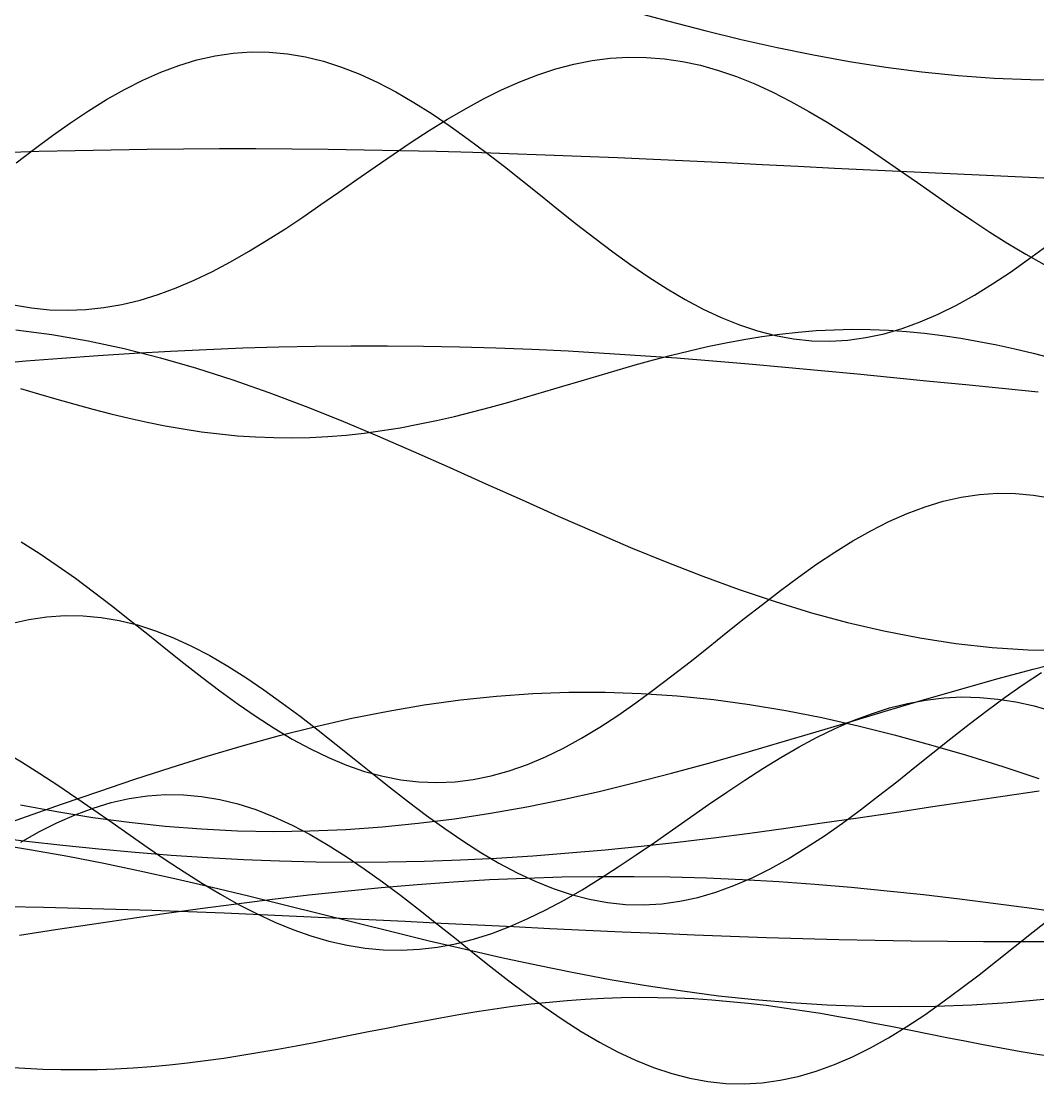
# Model space of a CAD drawing. Header units: metres. Extents: x -249 to 352, y -252 to 258.
# Drawn here: x -74.7 to -18.5, y -9.3 to 49.4 of the extents above; entities that cross this region are included whole.
import ezdxf

# ---------------------------------------------------------------- set-up
doc = ezdxf.new("R2010")
doc.units = ezdxf.units.M

msp = doc.modelspace()

# ---------------------------------------------------------------- linework, layer by layer
for p, q in [((-40.895, 49.991, -433.013), (-38.895, 49.445, -433.013)), ((-38.895, 49.445, -433.013), (-36.895, 48.926, -433.013)), ((-36.895, 48.926, -433.013), (-34.895, 48.439, -433.013)), ((-34.895, 48.439, -433.013), (-32.895, 47.991, -433.013)), ((-63.989, 47.533, -433.013), (-62.989, 47.682, -433.013)), ((-62.989, 47.682, -433.013), (-61.989, 47.752, -433.013)), ((-61.989, 47.752, -433.013), (-60.989, 47.741, -433.013)), ((-60.989, 47.741, -433.013), (-59.989, 47.651, -433.013)), ((-59.989, 47.651, -433.013), (-58.989, 47.482, -433.013)), ((-32.895, 47.991, -433.013), (-30.895, 47.584, -433.013)), ((-66.989, 46.631, -433.013), (-65.989, 47.005, -433.013)), ((-65.989, 47.005, -433.013), (-64.989, 47.307, -433.013)), ((-64.989, 47.307, -433.013), (-63.989, 47.533, -433.013)), ((-58.989, 47.482, -433.013), (-57.989, 47.236, -433.013)), ((-57.989, 47.236, -433.013), (-56.989, 46.915, -433.013)), ((-45.139, 46.806, -433.013), (-44.139, 47.07, -433.013)), ((-44.139, 47.07, -433.013), (-43.139, 47.268, -433.013)), ((-43.139, 47.268, -433.013), (-42.139, 47.398, -433.013)), ((-42.139, 47.398, -433.013), (-41.139, 47.459, -433.013)), ((-41.139, 47.459, -433.013), (-40.139, 47.45, -433.013)), ((-40.139, 47.45, -433.013), (-39.139, 47.371, -433.013)), ((-39.139, 47.371, -433.013), (-38.139, 47.224, -433.013)), ((-38.139, 47.224, -433.013), (-37.139, 47.008, -433.013)), ((-37.139, 47.008, -433.013), (-36.139, 46.727, -433.013)), ((-30.895, 47.584, -433.013), (-28.895, 47.223, -433.013)), ((-28.895, 47.223, -433.013), (-26.895, 46.912, -433.013)), ((-67.989, 46.188, -433.013), (-66.989, 46.631, -433.013)), ((-56.989, 46.915, -433.013), (-55.989, 46.523, -433.013)), ((-55.989, 46.523, -433.013), (-54.989, 46.063, -433.013)), ((-47.139, 46.091, -433.013), (-46.139, 46.478, -433.013)), ((-46.139, 46.478, -433.013), (-45.139, 46.806, -433.013)), ((-36.139, 46.727, -433.013), (-35.139, 46.384, -433.013)), ((-26.895, 46.912, -433.013), (-24.895, 46.653, -433.013)), ((-24.895, 46.653, -433.013), (-22.895, 46.45, -433.013)), ((-22.895, 46.45, -433.013), (-20.895, 46.304, -433.013)), ((-68.989, 45.68, -433.013), (-67.989, 46.188, -433.013)), ((-54.989, 46.063, -433.013), (-53.989, 45.54, -433.013)), ((-48.139, 45.647, -433.013), (-47.139, 46.091, -433.013)), ((-35.139, 46.384, -433.013), (-34.139, 45.982, -433.013)), ((-34.139, 45.982, -433.013), (-33.139, 45.524, -433.013)), ((-20.895, 46.304, -433.013), (-18.895, 46.217, -433.013)), ((-18.895, 46.217, -433.013), (-16.895, 46.19, -433.013)), ((-69.989, 45.114, -433.013), (-68.989, 45.68, -433.013)), ((-53.989, 45.54, -433.013), (-52.989, 44.959, -433.013)), ((-49.139, 45.151, -433.013), (-48.139, 45.647, -433.013)), ((-33.139, 45.524, -433.013), (-32.139, 45.016, -433.013)), ((-70.989, 44.494, -433.013), (-69.989, 45.114, -433.013)), ((-52.989, 44.959, -433.013), (-51.989, 44.327, -433.013)), ((-50.139, 44.609, -433.013), (-49.139, 45.151, -433.013)), ((-32.139, 45.016, -433.013), (-31.139, 44.462, -433.013)), ((-71.989, 43.827, -433.013), (-70.989, 44.494, -433.013)), ((-51.989, 44.327, -433.013), (-50.989, 43.648, -433.013)), ((-51.139, 44.025, -433.013), (-50.139, 44.609, -433.013)), ((-31.139, 44.462, -433.013), (-30.139, 43.869, -433.013)), ((-72.989, 43.119, -433.013), (-71.989, 43.827, -433.013)), ((-52.139, 43.405, -433.013), (-51.139, 44.025, -433.013)), ((-50.989, 43.648, -433.013), (-49.989, 42.931, -433.013)), ((-30.139, 43.869, -433.013), (-29.139, 43.241, -433.013)), ((-73.989, 42.377, -433.013), (-72.989, 43.119, -433.013)), ((-53.139, 42.756, -433.013), (-52.139, 43.405, -433.013)), ((-49.989, 42.931, -433.013), (-48.989, 42.182, -433.013)), ((-29.139, 43.241, -433.013), (-28.139, 42.586, -433.013)), ((-74.989, 41.609, -433.013), (-73.989, 42.377, -433.013)), ((-73.735, 42.254, -433.013), (-71.735, 42.302, -433.013)), ((-71.735, 42.302, -433.013), (-69.735, 42.341, -433.013)), ((-69.735, 42.341, -433.013), (-67.735, 42.371, -433.013)), ((-67.735, 42.371, -433.013), (-65.735, 42.391, -433.013)), ((-65.735, 42.391, -433.013), (-63.735, 42.402, -433.013)), ((-63.735, 42.402, -433.013), (-61.735, 42.402, -433.013)), ((-61.735, 42.402, -433.013), (-59.735, 42.393, -433.013)), ((-59.735, 42.393, -433.013), (-57.735, 42.373, -433.013)), ((-57.735, 42.373, -433.013), (-55.735, 42.344, -433.013)), ((-55.735, 42.344, -433.013), (-53.735, 42.305, -433.013)), ((-54.139, 42.085, -433.013), (-53.139, 42.756, -433.013)), ((-53.735, 42.305, -433.013), (-51.735, 42.258, -433.013)), ((-28.139, 42.586, -433.013), (-27.139, 41.909, -433.013)), ((-75.735, 42.197, -433.013), (-73.735, 42.254, -433.013)), ((-55.139, 41.397, -433.013), (-54.139, 42.085, -433.013)), ((-51.735, 42.258, -433.013), (-49.735, 42.202, -433.013)), ((-49.735, 42.202, -433.013), (-47.735, 42.138, -433.013)), ((-48.989, 42.182, -433.013), (-47.989, 41.409, -433.013)), ((-47.735, 42.138, -433.013), (-45.735, 42.066, -433.013)), ((-45.735, 42.066, -433.013), (-43.735, 41.988, -433.013)), ((-43.735, 41.988, -433.013), (-41.735, 41.904, -433.013)), ((-41.735, 41.904, -433.013), (-39.735, 41.815, -433.013)), ((-39.735, 41.815, -433.013), (-37.735, 41.722, -433.013)), ((-37.735, 41.722, -433.013), (-35.735, 41.626, -433.013)), ((-27.139, 41.909, -433.013), (-26.139, 41.218, -433.013)), ((-56.139, 40.699, -433.013), (-55.139, 41.397, -433.013)), ((-47.989, 41.409, -433.013), (-46.989, 40.619, -433.013)), ((-35.735, 41.626, -433.013), (-33.735, 41.528, -433.013)), ((-33.735, 41.528, -433.013), (-31.735, 41.428, -433.013)), ((-31.735, 41.428, -433.013), (-29.735, 41.328, -433.013)), ((-29.735, 41.328, -433.013), (-27.735, 41.229, -433.013)), ((-27.735, 41.229, -433.013), (-25.735, 41.131, -433.013)), ((-26.139, 41.218, -433.013), (-25.139, 40.52, -433.013)), ((-25.735, 41.131, -433.013), (-23.735, 41.037, -433.013)), ((-57.139, 40, -433.013), (-56.139, 40.699, -433.013)), ((-46.989, 40.619, -433.013), (-45.989, 39.821, -433.013)), ((-23.735, 41.037, -433.013), (-21.735, 40.946, -433.013)), ((-21.735, 40.946, -433.013), (-19.735, 40.859, -433.013)), ((-19.735, 40.859, -433.013), (-17.735, 40.778, -433.013)), ((-58.139, 39.305, -433.013), (-57.139, 40, -433.013)), ((-25.139, 40.52, -433.013), (-24.139, 39.821, -433.013)), ((-45.989, 39.821, -433.013), (-44.989, 39.022, -433.013)), ((-24.139, 39.821, -433.013), (-23.139, 39.128, -433.013)), ((-59.139, 38.621, -433.013), (-58.139, 39.305, -433.013)), ((-44.989, 39.022, -433.013), (-43.989, 38.23, -433.013)), ((-23.139, 39.128, -433.013), (-22.139, 38.449, -433.013)), ((-60.139, 37.956, -433.013), (-59.139, 38.621, -433.013)), ((-43.989, 38.23, -433.013), (-42.989, 37.454, -433.013)), ((-22.139, 38.449, -433.013), (-21.139, 37.789, -433.013)), ((-61.139, 37.317, -433.013), (-60.139, 37.956, -433.013)), ((-21.139, 37.789, -433.013), (-20.139, 37.157, -433.013)), ((-62.139, 36.708, -433.013), (-61.139, 37.317, -433.013)), ((-42.989, 37.454, -433.013), (-41.989, 36.7, -433.013)), ((-20.139, 37.157, -433.013), (-19.139, 36.558, -433.013)), ((-18.989, 36.281, -433.013), (-17.989, 37.018, -433.013)), ((-63.139, 36.137, -433.013), (-62.139, 36.708, -433.013)), ((-41.989, 36.7, -433.013), (-40.989, 35.978, -433.013)), ((-19.139, 36.558, -433.013), (-18.139, 35.997, -433.013)), ((-64.139, 35.609, -433.013), (-63.139, 36.137, -433.013)), ((-40.989, 35.978, -433.013), (-39.989, 35.293, -433.013)), ((-19.989, 35.579, -433.013), (-18.989, 36.281, -433.013)), ((-65.139, 35.13, -433.013), (-64.139, 35.609, -433.013)), ((-39.989, 35.293, -433.013), (-38.989, 34.652, -433.013)), ((-20.989, 34.919, -433.013), (-19.989, 35.579, -433.013)), ((-67.139, 34.336, -433.013), (-66.139, 34.704, -433.013)), ((-66.139, 34.704, -433.013), (-65.139, 35.13, -433.013)), ((-21.989, 34.307, -433.013), (-20.989, 34.919, -433.013)), ((-68.139, 34.029, -433.013), (-67.139, 34.336, -433.013)), ((-38.989, 34.652, -433.013), (-37.989, 34.063, -433.013)), ((-22.989, 33.749, -433.013), (-21.989, 34.307, -433.013)), ((-75.139, 33.768, -433.013), (-74.139, 33.597, -433.013)), ((-74.139, 33.597, -433.013), (-73.139, 33.496, -433.013)), ((-73.139, 33.496, -433.013), (-72.139, 33.464, -433.013)), ((-72.139, 33.464, -433.013), (-71.139, 33.502, -433.013)), ((-71.139, 33.502, -433.013), (-70.139, 33.61, -433.013)), ((-70.139, 33.61, -433.013), (-69.139, 33.786, -433.013)), ((-69.139, 33.786, -433.013), (-68.139, 34.029, -433.013)), ((-37.989, 34.063, -433.013), (-36.989, 33.53, -433.013)), ((-36.989, 33.53, -433.013), (-35.989, 33.06, -433.013)), ((-23.989, 33.252, -433.013), (-22.989, 33.749, -433.013)), ((-35.989, 33.06, -433.013), (-34.989, 32.657, -433.013)), ((-24.989, 32.82, -433.013), (-23.989, 33.252, -433.013)), ((-75.008, 32.38, -433.013), (-73.008, 32.118, -433.013)), ((-34.989, 32.657, -433.013), (-33.989, 32.324, -433.013)), ((-33.989, 32.324, -433.013), (-32.989, 32.066, -433.013)), ((-31.746, 32.259, -433.013), (-30.746, 32.339, -433.013)), ((-30.746, 32.339, -433.013), (-29.746, 32.39, -433.013)), ((-29.746, 32.39, -433.013), (-28.746, 32.411, -433.013)), ((-28.746, 32.411, -433.013), (-27.746, 32.402, -433.013)), ((-27.746, 32.402, -433.013), (-26.746, 32.363, -433.013)), ((-26.989, 32.166, -433.013), (-25.989, 32.457, -433.013)), ((-26.746, 32.363, -433.013), (-25.746, 32.295, -433.013)), ((-25.989, 32.457, -433.013), (-24.989, 32.82, -433.013)), ((-73.008, 32.118, -433.013), (-71.008, 31.771, -433.013)), ((-71.008, 31.771, -433.013), (-69.008, 31.343, -433.013)), ((-35.746, 31.666, -433.013), (-34.746, 31.853, -433.013)), ((-34.746, 31.853, -433.013), (-33.746, 32.015, -433.013)), ((-33.746, 32.015, -433.013), (-32.746, 32.15, -433.013)), ((-32.989, 32.066, -433.013), (-31.989, 31.885, -433.013)), ((-32.746, 32.15, -433.013), (-31.746, 32.259, -433.013)), ((-31.989, 31.885, -433.013), (-30.989, 31.782, -433.013)), ((-30.989, 31.782, -433.013), (-29.989, 31.759, -433.013)), ((-29.989, 31.759, -433.013), (-28.989, 31.816, -433.013)), ((-28.989, 31.816, -433.013), (-27.989, 31.952, -433.013)), ((-27.989, 31.952, -433.013), (-26.989, 32.166, -433.013)), ((-25.746, 32.295, -433.013), (-24.746, 32.198, -433.013)), ((-24.746, 32.198, -433.013), (-23.746, 32.073, -433.013)), ((-23.746, 32.073, -433.013), (-22.746, 31.921, -433.013)), ((-22.746, 31.921, -433.013), (-21.746, 31.745, -433.013)), ((-21.746, 31.745, -433.013), (-20.746, 31.545, -433.013)), ((-69.008, 31.343, -433.013), (-67.008, 30.838, -433.013)), ((-68.46, 31.09, -433.013), (-66.46, 31.203, -433.013)), ((-66.46, 31.203, -433.013), (-64.46, 31.3, -433.013)), ((-64.46, 31.3, -433.013), (-62.46, 31.378, -433.013)), ((-62.46, 31.378, -433.013), (-60.46, 31.438, -433.013)), ((-60.46, 31.438, -433.013), (-58.46, 31.479, -433.013)), ((-58.46, 31.479, -433.013), (-56.46, 31.499, -433.013)), ((-56.46, 31.499, -433.013), (-54.46, 31.5, -433.013)), ((-54.46, 31.5, -433.013), (-52.46, 31.481, -433.013)), ((-52.46, 31.481, -433.013), (-50.46, 31.442, -433.013)), ((-50.46, 31.442, -433.013), (-48.46, 31.384, -433.013)), ((-48.46, 31.384, -433.013), (-46.46, 31.307, -433.013)), ((-46.46, 31.307, -433.013), (-44.46, 31.212, -433.013)), ((-44.46, 31.212, -433.013), (-42.46, 31.099, -433.013)), ((-38.746, 30.981, -433.013), (-37.746, 31.228, -433.013)), ((-37.746, 31.228, -433.013), (-36.746, 31.458, -433.013)), ((-36.746, 31.458, -433.013), (-35.746, 31.666, -433.013)), ((-20.746, 31.545, -433.013), (-19.746, 31.324, -433.013)), ((-19.746, 31.324, -433.013), (-18.746, 31.083, -433.013)), ((-76.46, 30.491, -433.013), (-74.46, 30.659, -433.013)), ((-74.46, 30.659, -433.013), (-72.46, 30.816, -433.013)), ((-72.46, 30.816, -433.013), (-70.46, 30.96, -433.013)), ((-70.46, 30.96, -433.013), (-68.46, 31.09, -433.013)), ((-67.008, 30.838, -433.013), (-65.008, 30.261, -433.013)), ((-42.46, 31.099, -433.013), (-40.46, 30.971, -433.013)), ((-40.746, 30.442, -433.013), (-39.746, 30.718, -433.013)), ((-40.46, 30.971, -433.013), (-38.46, 30.828, -433.013)), ((-39.746, 30.718, -433.013), (-38.746, 30.981, -433.013)), ((-38.46, 30.828, -433.013), (-36.46, 30.672, -433.013)), ((-36.46, 30.672, -433.013), (-34.46, 30.504, -433.013)), ((-18.746, 31.083, -433.013), (-17.746, 30.826, -433.013)), ((-65.008, 30.261, -433.013), (-63.008, 29.618, -433.013)), ((-42.746, 29.861, -433.013), (-41.746, 30.155, -433.013)), ((-41.746, 30.155, -433.013), (-40.746, 30.442, -433.013)), ((-34.46, 30.504, -433.013), (-32.46, 30.327, -433.013)), ((-32.46, 30.327, -433.013), (-30.46, 30.141, -433.013)), ((-30.46, 30.141, -433.013), (-28.46, 29.948, -433.013)), ((-63.008, 29.618, -433.013), (-61.008, 28.916, -433.013)), ((-44.746, 29.263, -433.013), (-43.746, 29.563, -433.013)), ((-43.746, 29.563, -433.013), (-42.746, 29.861, -433.013)), ((-28.46, 29.948, -433.013), (-26.46, 29.751, -433.013)), ((-26.46, 29.751, -433.013), (-24.46, 29.552, -433.013)), ((-24.46, 29.552, -433.013), (-22.46, 29.352, -433.013)), ((-74.746, 29.136, -433.013), (-73.746, 28.839, -433.013)), ((-73.746, 28.839, -433.013), (-72.746, 28.548, -433.013)), ((-61.008, 28.916, -433.013), (-59.008, 28.161, -433.013)), ((-46.746, 28.671, -433.013), (-45.746, 28.965, -433.013)), ((-45.746, 28.965, -433.013), (-44.746, 29.263, -433.013)), ((-22.46, 29.352, -433.013), (-20.46, 29.154, -433.013)), ((-20.46, 29.154, -433.013), (-18.46, 28.959, -433.013)), ((-72.746, 28.548, -433.013), (-71.746, 28.265, -433.013)), ((-71.746, 28.265, -433.013), (-70.746, 27.994, -433.013)), ((-48.746, 28.108, -433.013), (-47.746, 28.384, -433.013)), ((-47.746, 28.384, -433.013), (-46.746, 28.671, -433.013)), ((-70.746, 27.994, -433.013), (-69.746, 27.737, -433.013)), ((-69.746, 27.737, -433.013), (-68.746, 27.497, -433.013)), ((-59.008, 28.161, -433.013), (-57.008, 27.361, -433.013)), ((-50.746, 27.597, -433.013), (-49.746, 27.845, -433.013)), ((-49.746, 27.845, -433.013), (-48.746, 28.108, -433.013)), ((-68.746, 27.497, -433.013), (-67.746, 27.276, -433.013)), ((-67.746, 27.276, -433.013), (-66.746, 27.076, -433.013)), ((-66.746, 27.076, -433.013), (-65.746, 26.9, -433.013)), ((-57.008, 27.361, -433.013), (-55.008, 26.523, -433.013)), ((-53.746, 26.972, -433.013), (-52.746, 27.159, -433.013)), ((-52.746, 27.159, -433.013), (-51.746, 27.368, -433.013)), ((-51.746, 27.368, -433.013), (-50.746, 27.597, -433.013)), ((-65.746, 26.9, -433.013), (-64.746, 26.749, -433.013)), ((-64.746, 26.749, -433.013), (-63.746, 26.624, -433.013)), ((-63.746, 26.624, -433.013), (-62.746, 26.527, -433.013)), ((-62.746, 26.527, -433.013), (-61.746, 26.459, -433.013)), ((-61.746, 26.459, -433.013), (-60.746, 26.421, -433.013)), ((-58.746, 26.434, -433.013), (-57.746, 26.485, -433.013)), ((-57.746, 26.485, -433.013), (-56.746, 26.565, -433.013)), ((-56.746, 26.565, -433.013), (-55.746, 26.674, -433.013)), ((-55.746, 26.674, -433.013), (-54.746, 26.81, -433.013)), ((-55.008, 26.523, -433.013), (-53.008, 25.657, -433.013)), ((-54.746, 26.81, -433.013), (-53.746, 26.972, -433.013)), ((-60.746, 26.421, -433.013), (-59.746, 26.412, -433.013)), ((-59.746, 26.412, -433.013), (-58.746, 26.434, -433.013)), ((-53.008, 25.657, -433.013), (-51.008, 24.772, -433.013)), ((-51.008, 24.772, -433.013), (-49.008, 23.874, -433.013)), ((-49.008, 23.874, -433.013), (-47.008, 22.975, -433.013)), ((-47.008, 22.975, -433.013), (-45.008, 22.083, -433.013)), ((-23.716, 22.901, -433.013), (-22.716, 23.127, -433.013)), ((-22.716, 23.127, -433.013), (-21.716, 23.276, -433.013)), ((-21.716, 23.276, -433.013), (-20.716, 23.346, -433.013)), ((-20.716, 23.346, -433.013), (-19.716, 23.335, -433.013)), ((-19.716, 23.335, -433.013), (-18.716, 23.245, -433.013)), ((-18.716, 23.245, -433.013), (-17.716, 23.076, -433.013)), ((-25.716, 22.225, -433.013), (-24.716, 22.599, -433.013)), ((-24.716, 22.599, -433.013), (-23.716, 22.901, -433.013)), ((-45.008, 22.083, -433.013), (-43.008, 21.206, -433.013)), ((-27.716, 21.274, -433.013), (-26.716, 21.782, -433.013)), ((-26.716, 21.782, -433.013), (-25.716, 22.225, -433.013)), ((-43.008, 21.206, -433.013), (-41.008, 20.353, -433.013)), ((-28.716, 20.708, -433.013), (-27.716, 21.274, -433.013)), ((-74.716, 20.655, -433.013), (-73.716, 20.031, -433.013)), ((-29.716, 20.088, -433.013), (-28.716, 20.708, -433.013)), ((-73.716, 20.031, -433.013), (-72.716, 19.359, -433.013)), ((-41.008, 20.353, -433.013), (-39.008, 19.534, -433.013)), ((-30.716, 19.421, -433.013), (-29.716, 20.088, -433.013)), ((-39.008, 19.534, -433.013), (-37.008, 18.755, -433.013)), ((-31.716, 18.713, -433.013), (-30.716, 19.421, -433.013)), ((-72.716, 19.359, -433.013), (-71.716, 18.648, -433.013)), ((-71.716, 18.648, -433.013), (-70.716, 17.904, -433.013)), ((-37.008, 18.755, -433.013), (-35.008, 18.026, -433.013)), ((-32.716, 17.971, -433.013), (-31.716, 18.713, -433.013)), ((-70.716, 17.904, -433.013), (-69.716, 17.134, -433.013)), ((-35.008, 18.026, -433.013), (-33.008, 17.353, -433.013)), ((-33.716, 17.203, -433.013), (-32.716, 17.971, -433.013)), ((-69.716, 17.134, -433.013), (-68.716, 16.347, -433.013)), ((-34.716, 16.417, -433.013), (-33.716, 17.203, -433.013)), ((-33.008, 17.353, -433.013), (-31.008, 16.742, -433.013)), ((-74.287, 16.365, -433.013), (-73.287, 16.514, -433.013)), ((-73.287, 16.514, -433.013), (-72.287, 16.583, -433.013)), ((-72.287, 16.583, -433.013), (-71.287, 16.573, -433.013)), ((-71.287, 16.573, -433.013), (-70.287, 16.483, -433.013)), ((-70.287, 16.483, -433.013), (-69.287, 16.314, -433.013)), ((-31.008, 16.742, -433.013), (-29.008, 16.201, -433.013)), ((-75.287, 16.138, -433.013), (-74.287, 16.365, -433.013)), ((-69.287, 16.314, -433.013), (-68.287, 16.068, -433.013)), ((-68.716, 16.347, -433.013), (-67.716, 15.549, -433.013)), ((-68.287, 16.068, -433.013), (-67.287, 15.747, -433.013)), ((-35.716, 15.62, -433.013), (-34.716, 16.417, -433.013)), ((-29.008, 16.201, -433.013), (-27.008, 15.734, -433.013)), ((-67.716, 15.549, -433.013), (-66.716, 14.75, -433.013)), ((-67.287, 15.747, -433.013), (-66.287, 15.355, -433.013)), ((-66.287, 15.355, -433.013), (-65.287, 14.895, -433.013)), ((-36.716, 14.821, -433.013), (-35.716, 15.62, -433.013)), ((-27.008, 15.734, -433.013), (-25.008, 15.346, -433.013)), ((-25.008, 15.346, -433.013), (-23.008, 15.042, -433.013)), ((-66.716, 14.75, -433.013), (-65.716, 13.957, -433.013)), ((-65.287, 14.895, -433.013), (-64.287, 14.372, -433.013)), ((-37.716, 14.027, -433.013), (-36.716, 14.821, -433.013)), ((-23.008, 15.042, -433.013), (-21.008, 14.823, -433.013)), ((-21.008, 14.823, -433.013), (-19.008, 14.693, -433.013)), ((-19.008, 14.693, -433.013), (-17.008, 14.652, -433.013)), ((-64.287, 14.372, -433.013), (-63.287, 13.791, -433.013)), ((-18.747, 13.615, -433.013), (-16.747, 14.121, -433.013)), ((-65.716, 13.957, -433.013), (-64.716, 13.177, -433.013)), ((-63.287, 13.791, -433.013), (-62.287, 13.158, -433.013)), ((-38.716, 13.245, -433.013), (-37.716, 14.027, -433.013)), ((-20.747, 13.079, -433.013), (-18.747, 13.615, -433.013)), ((-64.716, 13.177, -433.013), (-63.716, 12.419, -433.013)), ((-62.287, 13.158, -433.013), (-61.287, 12.48, -433.013)), ((-39.716, 12.486, -433.013), (-38.716, 13.245, -433.013)), ((-22.747, 12.519, -433.013), (-20.747, 13.079, -433.013)), ((-19.287, 12.774, -433.013), (-18.287, 13.433, -433.013)), ((-63.716, 12.419, -433.013), (-62.716, 11.691, -433.013)), ((-61.287, 12.48, -433.013), (-60.287, 11.763, -433.013)), ((-46.421, 12.266, -433.013), (-44.421, 12.338, -433.013)), ((-44.421, 12.338, -433.013), (-42.421, 12.341, -433.013)), ((-42.421, 12.341, -433.013), (-40.421, 12.274, -433.013)), ((-40.716, 11.754, -433.013), (-39.716, 12.486, -433.013)), ((-24.747, 11.941, -433.013), (-22.747, 12.519, -433.013)), ((-20.287, 12.072, -433.013), (-19.287, 12.774, -433.013)), ((-60.287, 11.763, -433.013), (-59.287, 11.014, -433.013)), ((-52.421, 11.64, -433.013), (-50.421, 11.915, -433.013)), ((-50.421, 11.915, -433.013), (-48.421, 12.124, -433.013)), ((-48.421, 12.124, -433.013), (-46.421, 12.266, -433.013)), ((-41.716, 11.059, -433.013), (-40.716, 11.754, -433.013)), ((-40.421, 12.274, -433.013), (-38.421, 12.138, -433.013)), ((-38.421, 12.138, -433.013), (-36.421, 11.934, -433.013)), ((-36.421, 11.934, -433.013), (-34.421, 11.664, -433.013)), ((-26.747, 11.349, -433.013), (-24.747, 11.941, -433.013)), ((-25.689, 11.725, -433.013), (-24.689, 11.912, -433.013)), ((-24.689, 11.912, -433.013), (-23.689, 12.031, -433.013)), ((-23.689, 12.031, -433.013), (-22.689, 12.08, -433.013)), ((-22.689, 12.08, -433.013), (-21.689, 12.059, -433.013)), ((-21.689, 12.059, -433.013), (-20.689, 11.968, -433.013)), ((-21.287, 11.336, -433.013), (-20.287, 12.072, -433.013)), ((-20.689, 11.968, -433.013), (-19.689, 11.809, -433.013)), ((-19.689, 11.809, -433.013), (-18.689, 11.583, -433.013)), ((-62.716, 11.691, -433.013), (-61.716, 10.999, -433.013)), ((-56.421, 10.904, -433.013), (-54.421, 11.302, -433.013)), ((-54.421, 11.302, -433.013), (-52.421, 11.64, -433.013)), ((-34.421, 11.664, -433.013), (-32.421, 11.331, -433.013)), ((-32.421, 11.331, -433.013), (-30.421, 10.938, -433.013)), ((-28.747, 10.751, -433.013), (-26.747, 11.349, -433.013)), ((-27.689, 11.155, -433.013), (-26.689, 11.472, -433.013)), ((-26.689, 11.472, -433.013), (-25.689, 11.725, -433.013)), ((-22.287, 10.572, -433.013), (-21.287, 11.336, -433.013)), ((-18.689, 11.583, -433.013), (-17.689, 11.291, -433.013)), ((-61.716, 10.999, -433.013), (-60.716, 10.351, -433.013)), ((-59.287, 11.014, -433.013), (-58.287, 10.24, -433.013)), ((-58.421, 10.451, -433.013), (-56.421, 10.904, -433.013)), ((-42.716, 10.406, -433.013), (-41.716, 11.059, -433.013)), ((-30.747, 10.151, -433.013), (-28.747, 10.751, -433.013)), ((-30.421, 10.938, -433.013), (-28.421, 10.489, -433.013)), ((-29.689, 10.342, -433.013), (-28.689, 10.777, -433.013)), ((-28.689, 10.777, -433.013), (-27.689, 11.155, -433.013)), ((-60.716, 10.351, -433.013), (-59.716, 9.752, -433.013)), ((-60.421, 9.948, -433.013), (-58.421, 10.451, -433.013)), ((-58.287, 10.24, -433.013), (-57.287, 9.451, -433.013)), ((-43.716, 9.803, -433.013), (-42.716, 10.406, -433.013)), ((-32.747, 9.557, -433.013), (-30.747, 10.151, -433.013)), ((-30.689, 9.855, -433.013), (-29.689, 10.342, -433.013)), ((-28.421, 10.489, -433.013), (-26.421, 9.989, -433.013)), ((-26.421, 9.989, -433.013), (-24.421, 9.443, -433.013)), ((-23.287, 9.788, -433.013), (-22.287, 10.572, -433.013)), ((-62.421, 9.398, -433.013), (-60.421, 9.948, -433.013)), ((-59.716, 9.752, -433.013), (-58.716, 9.21, -433.013)), ((-57.287, 9.451, -433.013), (-56.287, 8.652, -433.013)), ((-44.716, 9.255, -433.013), (-43.716, 9.803, -433.013)), ((-34.747, 8.973, -433.013), (-32.747, 9.557, -433.013)), ((-31.689, 9.32, -433.013), (-30.689, 9.855, -433.013)), ((-24.421, 9.443, -433.013), (-22.421, 8.856, -433.013)), ((-24.287, 8.992, -433.013), (-23.287, 9.788, -433.013)), ((-75.689, 9.079, -433.013), (-74.689, 8.486, -433.013)), ((-64.421, 8.807, -433.013), (-62.421, 9.398, -433.013)), ((-58.716, 9.21, -433.013), (-57.716, 8.729, -433.013)), ((-45.716, 8.769, -433.013), (-44.716, 9.255, -433.013)), ((-36.747, 8.407, -433.013), (-34.747, 8.973, -433.013)), ((-32.689, 8.743, -433.013), (-31.689, 9.32, -433.013)), ((-25.287, 8.193, -433.013), (-24.287, 8.992, -433.013)), ((-22.421, 8.856, -433.013), (-20.421, 8.234, -433.013)), ((-74.689, 8.486, -433.013), (-73.689, 7.858, -433.013)), ((-66.421, 8.183, -433.013), (-64.421, 8.807, -433.013)), ((-57.716, 8.729, -433.013), (-56.716, 8.314, -433.013)), ((-56.716, 8.314, -433.013), (-55.716, 7.969, -433.013)), ((-56.287, 8.652, -433.013), (-55.287, 7.853, -433.013)), ((-47.716, 7.997, -433.013), (-46.716, 8.348, -433.013)), ((-46.716, 8.348, -433.013), (-45.716, 8.769, -433.013)), ((-38.747, 7.862, -433.013), (-36.747, 8.407, -433.013)), ((-33.689, 8.129, -433.013), (-32.689, 8.743, -433.013)), ((-20.421, 8.234, -433.013), (-18.421, 7.582, -433.013)), ((-73.689, 7.858, -433.013), (-72.689, 7.203, -433.013)), ((-68.421, 7.529, -433.013), (-66.421, 8.183, -433.013)), ((-55.716, 7.969, -433.013), (-54.716, 7.698, -433.013)), ((-55.287, 7.853, -433.013), (-54.287, 7.062, -433.013)), ((-54.716, 7.698, -433.013), (-53.716, 7.504, -433.013)), ((-49.716, 7.518, -433.013), (-48.716, 7.719, -433.013)), ((-48.716, 7.719, -433.013), (-47.716, 7.997, -433.013)), ((-40.747, 7.346, -433.013), (-38.747, 7.862, -433.013)), ((-34.689, 7.485, -433.013), (-33.689, 8.129, -433.013)), ((-26.287, 7.397, -433.013), (-25.287, 8.193, -433.013)), ((-72.689, 7.203, -433.013), (-71.689, 6.526, -433.013)), ((-70.421, 6.854, -433.013), (-68.421, 7.529, -433.013)), ((-54.287, 7.062, -433.013), (-53.287, 6.285, -433.013)), ((-53.716, 7.504, -433.013), (-52.716, 7.388, -433.013)), ((-52.716, 7.388, -433.013), (-51.716, 7.351, -433.013)), ((-51.716, 7.351, -433.013), (-50.716, 7.395, -433.013)), ((-50.716, 7.395, -433.013), (-49.716, 7.518, -433.013)), ((-42.747, 6.862, -433.013), (-40.747, 7.346, -433.013)), ((-35.689, 6.816, -433.013), (-34.689, 7.485, -433.013)), ((-27.287, 6.613, -433.013), (-26.287, 7.397, -433.013)), ((-72.421, 6.164, -433.013), (-70.421, 6.854, -433.013)), ((-71.689, 6.526, -433.013), (-70.689, 5.835, -433.013)), ((-69.733, 6.242, -433.013), (-68.733, 6.468, -433.013)), ((-68.733, 6.468, -433.013), (-67.733, 6.617, -433.013)), ((-67.733, 6.617, -433.013), (-66.733, 6.687, -433.013)), ((-66.733, 6.687, -433.013), (-65.733, 6.676, -433.013)), ((-65.733, 6.676, -433.013), (-64.733, 6.586, -433.013)), ((-64.733, 6.586, -433.013), (-63.733, 6.417, -433.013)), ((-44.747, 6.417, -433.013), (-42.747, 6.862, -433.013)), ((-36.689, 6.131, -433.013), (-35.689, 6.816, -433.013)), ((-28.287, 5.849, -433.013), (-27.287, 6.613, -433.013)), ((-22.416, 6.301, -433.013), (-20.416, 6.596, -433.013)), ((-20.416, 6.596, -433.013), (-18.416, 6.886, -433.013)), ((-74.747, 6.109, -433.013), (-72.747, 5.74, -433.013)), ((-74.421, 5.466, -433.013), (-72.421, 6.164, -433.013)), ((-71.733, 5.566, -433.013), (-70.733, 5.94, -433.013)), ((-70.733, 5.94, -433.013), (-69.733, 6.242, -433.013)), ((-63.733, 6.417, -433.013), (-62.733, 6.171, -433.013)), ((-62.733, 6.171, -433.013), (-61.733, 5.851, -433.013)), ((-53.287, 6.285, -433.013), (-52.287, 5.532, -433.013)), ((-48.747, 5.656, -433.013), (-46.747, 6.013, -433.013)), ((-46.747, 6.013, -433.013), (-44.747, 6.417, -433.013)), ((-37.689, 5.434, -433.013), (-36.689, 6.131, -433.013)), ((-26.416, 5.702, -433.013), (-24.416, 6.001, -433.013)), ((-24.416, 6.001, -433.013), (-22.416, 6.301, -433.013)), ((-76.421, 4.767, -433.013), (-74.421, 5.466, -433.013)), ((-72.747, 5.74, -433.013), (-70.747, 5.421, -433.013)), ((-72.733, 5.123, -433.013), (-71.733, 5.566, -433.013)), ((-70.747, 5.421, -433.013), (-68.747, 5.153, -433.013)), ((-70.689, 5.835, -433.013), (-69.689, 5.137, -433.013)), ((-61.733, 5.851, -433.013), (-60.733, 5.458, -433.013)), ((-60.733, 5.458, -433.013), (-59.733, 4.998, -433.013)), ((-52.747, 5.095, -433.013), (-50.747, 5.349, -433.013)), ((-52.287, 5.532, -433.013), (-51.287, 4.809, -433.013)), ((-50.747, 5.349, -433.013), (-48.747, 5.656, -433.013)), ((-38.689, 4.735, -433.013), (-37.689, 5.434, -433.013)), ((-30.416, 5.113, -433.013), (-28.416, 5.404, -433.013)), ((-29.287, 5.112, -433.013), (-28.287, 5.849, -433.013)), ((-28.416, 5.404, -433.013), (-26.416, 5.702, -433.013)), ((-73.733, 4.615, -433.013), (-72.733, 5.123, -433.013)), ((-69.689, 5.137, -433.013), (-68.689, 4.438, -433.013)), ((-68.747, 5.153, -433.013), (-66.747, 4.94, -433.013)), ((-66.747, 4.94, -433.013), (-64.747, 4.785, -433.013)), ((-64.747, 4.785, -433.013), (-62.747, 4.688, -433.013)), ((-59.733, 4.998, -433.013), (-58.733, 4.475, -433.013)), ((-58.747, 4.673, -433.013), (-56.747, 4.755, -433.013)), ((-56.747, 4.755, -433.013), (-54.747, 4.896, -433.013)), ((-54.747, 4.896, -433.013), (-52.747, 5.095, -433.013)), ((-51.287, 4.809, -433.013), (-50.287, 4.124, -433.013)), ((-39.689, 4.038, -433.013), (-38.689, 4.735, -433.013)), ((-34.416, 4.557, -433.013), (-32.416, 4.829, -433.013)), ((-32.416, 4.829, -433.013), (-30.416, 5.113, -433.013)), ((-30.287, 4.411, -433.013), (-29.287, 5.112, -433.013)), ((-76.416, 4.361, -433.013), (-74.416, 4.115, -433.013)), ((-74.733, 4.049, -433.013), (-73.733, 4.615, -433.013)), ((-74.416, 4.115, -433.013), (-72.416, 3.888, -433.013)), ((-68.689, 4.438, -433.013), (-67.689, 3.745, -433.013)), ((-62.747, 4.688, -433.013), (-60.747, 4.65, -433.013)), ((-60.747, 4.65, -433.013), (-58.747, 4.673, -433.013)), ((-58.733, 4.475, -433.013), (-57.733, 3.894, -433.013)), ((-50.287, 4.124, -433.013), (-49.287, 3.484, -433.013)), ((-38.416, 4.057, -433.013), (-36.416, 4.299, -433.013)), ((-36.416, 4.299, -433.013), (-34.416, 4.557, -433.013)), ((-31.287, 3.75, -433.013), (-30.287, 4.411, -433.013)), ((-76.141, 3.955, -433.013), (-74.141, 3.634, -433.013)), ((-74.141, 3.634, -433.013), (-72.141, 3.277, -433.013)), ((-72.416, 3.888, -433.013), (-70.416, 3.681, -433.013)), ((-70.416, 3.681, -433.013), (-68.416, 3.496, -433.013)), ((-67.689, 3.745, -433.013), (-66.689, 3.066, -433.013)), ((-57.733, 3.894, -433.013), (-56.733, 3.262, -433.013)), ((-44.416, 3.454, -433.013), (-42.416, 3.633, -433.013)), ((-42.416, 3.633, -433.013), (-40.416, 3.834, -433.013)), ((-40.689, 3.353, -433.013), (-39.689, 4.038, -433.013)), ((-40.416, 3.834, -433.013), (-38.416, 4.057, -433.013)), ((-32.287, 3.138, -433.013), (-31.287, 3.75, -433.013)), ((-72.141, 3.277, -433.013), (-70.141, 2.887, -433.013)), ((-68.416, 3.496, -433.013), (-66.416, 3.336, -433.013)), ((-66.689, 3.066, -433.013), (-65.689, 2.406, -433.013)), ((-66.416, 3.336, -433.013), (-64.416, 3.202, -433.013)), ((-64.416, 3.202, -433.013), (-62.416, 3.096, -433.013)), ((-62.416, 3.096, -433.013), (-60.416, 3.018, -433.013)), ((-60.416, 3.018, -433.013), (-58.416, 2.97, -433.013)), ((-58.416, 2.97, -433.013), (-56.416, 2.951, -433.013)), ((-56.733, 3.262, -433.013), (-55.733, 2.583, -433.013)), ((-56.416, 2.951, -433.013), (-54.416, 2.962, -433.013)), ((-54.416, 2.962, -433.013), (-52.416, 3.004, -433.013)), ((-52.416, 3.004, -433.013), (-50.416, 3.074, -433.013)), ((-50.416, 3.074, -433.013), (-48.416, 3.174, -433.013)), ((-49.287, 3.484, -433.013), (-48.287, 2.894, -433.013)), ((-48.416, 3.174, -433.013), (-46.416, 3.301, -433.013)), ((-46.416, 3.301, -433.013), (-44.416, 3.454, -433.013)), ((-41.689, 2.684, -433.013), (-40.689, 3.353, -433.013)), ((-33.287, 2.581, -433.013), (-32.287, 3.138, -433.013)), ((-70.141, 2.887, -433.013), (-68.141, 2.467, -433.013)), ((-68.141, 2.467, -433.013), (-66.141, 2.023, -433.013)), ((-65.689, 2.406, -433.013), (-64.689, 1.774, -433.013)), ((-55.733, 2.583, -433.013), (-54.733, 1.866, -433.013)), ((-48.287, 2.894, -433.013), (-47.287, 2.362, -433.013)), ((-47.287, 2.362, -433.013), (-46.287, 1.891, -433.013)), ((-42.689, 2.039, -433.013), (-41.689, 2.684, -433.013)), ((-34.287, 2.084, -433.013), (-33.287, 2.581, -433.013)), ((-66.141, 2.023, -433.013), (-64.141, 1.558, -433.013)), ((-64.689, 1.774, -433.013), (-63.689, 1.175, -433.013)), ((-54.733, 1.866, -433.013), (-53.733, 1.117, -433.013)), ((-52.81, 1.716, -433.013), (-50.81, 1.861, -433.013)), ((-50.81, 1.861, -433.013), (-48.81, 1.979, -433.013)), ((-48.81, 1.979, -433.013), (-46.81, 2.069, -433.013)), ((-46.81, 2.069, -433.013), (-44.81, 2.13, -433.013)), ((-46.287, 1.891, -433.013), (-45.287, 1.488, -433.013)), ((-44.81, 2.13, -433.013), (-42.81, 2.161, -433.013)), ((-43.689, 1.425, -433.013), (-42.689, 2.039, -433.013)), ((-42.81, 2.161, -433.013), (-40.81, 2.162, -433.013)), ((-40.81, 2.162, -433.013), (-38.81, 2.133, -433.013)), ((-38.81, 2.133, -433.013), (-36.81, 2.075, -433.013)), ((-36.81, 2.075, -433.013), (-34.81, 1.987, -433.013)), ((-35.287, 1.651, -433.013), (-34.287, 2.084, -433.013)), ((-34.81, 1.987, -433.013), (-32.81, 1.872, -433.013)), ((-32.81, 1.872, -433.013), (-30.81, 1.729, -433.013)), ((-64.141, 1.558, -433.013), (-62.141, 1.077, -433.013)), ((-58.81, 1.136, -433.013), (-56.81, 1.352, -433.013)), ((-56.81, 1.352, -433.013), (-54.81, 1.546, -433.013)), ((-54.81, 1.546, -433.013), (-52.81, 1.716, -433.013)), ((-45.287, 1.488, -433.013), (-44.287, 1.156, -433.013)), ((-44.689, 0.848, -433.013), (-43.689, 1.425, -433.013)), ((-37.287, 0.998, -433.013), (-36.287, 1.288, -433.013)), ((-36.287, 1.288, -433.013), (-35.287, 1.651, -433.013)), ((-30.81, 1.729, -433.013), (-28.81, 1.561, -433.013)), ((-28.81, 1.561, -433.013), (-26.81, 1.368, -433.013)), ((-26.81, 1.368, -433.013), (-24.81, 1.154, -433.013)), ((-64.81, 0.38, -433.013), (-62.81, 0.647, -433.013)), ((-63.689, 1.175, -433.013), (-62.689, 0.614, -433.013)), ((-62.81, 0.647, -433.013), (-60.81, 0.9, -433.013)), ((-62.689, 0.614, -433.013), (-61.689, 0.099, -433.013)), ((-62.141, 1.077, -433.013), (-60.141, 0.585, -433.013)), ((-60.81, 0.9, -433.013), (-58.81, 1.136, -433.013)), ((-53.733, 1.117, -433.013), (-52.733, 0.344, -433.013)), ((-45.689, 0.312, -433.013), (-44.689, 0.848, -433.013)), ((-44.287, 1.156, -433.013), (-43.287, 0.898, -433.013)), ((-43.287, 0.898, -433.013), (-42.287, 0.716, -433.013)), ((-42.287, 0.716, -433.013), (-41.287, 0.614, -433.013)), ((-41.287, 0.614, -433.013), (-40.287, 0.591, -433.013)), ((-40.287, 0.591, -433.013), (-39.287, 0.647, -433.013)), ((-39.287, 0.647, -433.013), (-38.287, 0.784, -433.013)), ((-38.287, 0.784, -433.013), (-37.287, 0.998, -433.013)), ((-24.81, 1.154, -433.013), (-22.81, 0.92, -433.013)), ((-22.81, 0.92, -433.013), (-20.81, 0.668, -433.013)), ((-20.81, 0.668, -433.013), (-18.81, 0.401, -433.013)), ((-75.48, 0.497, -433.013), (-73.48, 0.458, -433.013)), ((-73.48, 0.458, -433.013), (-71.48, 0.41, -433.013)), ((-71.48, 0.41, -433.013), (-69.48, 0.354, -433.013)), ((-69.48, 0.354, -433.013), (-67.48, 0.29, -433.013)), ((-68.81, -0.19, -433.013), (-66.81, 0.1, -433.013)), ((-67.48, 0.29, -433.013), (-65.48, 0.219, -433.013)), ((-66.81, 0.1, -433.013), (-64.81, 0.38, -433.013)), ((-65.48, 0.219, -433.013), (-63.48, 0.141, -433.013)), ((-63.48, 0.141, -433.013), (-61.48, 0.057, -433.013)), ((-61.689, 0.099, -433.013), (-60.689, -0.367, -433.013)), ((-61.48, 0.057, -433.013), (-59.48, -0.032, -433.013)), ((-60.141, 0.585, -433.013), (-58.141, 0.086, -433.013)), ((-58.141, 0.086, -433.013), (-56.141, -0.413, -433.013)), ((-52.733, 0.344, -433.013), (-51.733, -0.446, -433.013)), ((-46.689, -0.176, -433.013), (-45.689, 0.312, -433.013)), ((-18.81, 0.401, -433.013), (-16.81, 0.122, -433.013)), ((-72.81, -0.785, -433.013), (-70.81, -0.485, -433.013)), ((-70.81, -0.485, -433.013), (-68.81, -0.19, -433.013)), ((-60.689, -0.367, -433.013), (-59.689, -0.779, -433.013)), ((-59.48, -0.032, -433.013), (-57.48, -0.125, -433.013)), ((-57.48, -0.125, -433.013), (-55.48, -0.221, -433.013)), ((-56.141, -0.413, -433.013), (-54.141, -0.909, -433.013)), ((-55.48, -0.221, -433.013), (-53.48, -0.32, -433.013)), ((-53.48, -0.32, -433.013), (-51.48, -0.419, -433.013)), ((-51.733, -0.446, -433.013), (-50.733, -1.244, -433.013)), ((-51.48, -0.419, -433.013), (-49.48, -0.519, -433.013)), ((-49.48, -0.519, -433.013), (-47.48, -0.618, -433.013)), ((-47.689, -0.611, -433.013), (-46.689, -0.176, -433.013)), ((-18.733, -0.904, -433.013), (-17.733, -0.108, -433.013)), ((-74.81, -1.084, -433.013), (-72.81, -0.785, -433.013)), ((-59.689, -0.779, -433.013), (-58.689, -1.132, -433.013)), ((-58.689, -1.132, -433.013), (-57.689, -1.423, -433.013)), ((-54.141, -0.909, -433.013), (-52.141, -1.397, -433.013)), ((-49.689, -1.307, -433.013), (-48.689, -0.989, -433.013)), ((-48.689, -0.989, -433.013), (-47.689, -0.611, -433.013)), ((-47.48, -0.618, -433.013), (-45.48, -0.716, -433.013)), ((-45.48, -0.716, -433.013), (-43.48, -0.811, -433.013)), ((-43.48, -0.811, -433.013), (-41.48, -0.902, -433.013)), ((-41.48, -0.902, -433.013), (-39.48, -0.988, -433.013)), ((-39.48, -0.988, -433.013), (-37.48, -1.069, -433.013)), ((-37.48, -1.069, -433.013), (-35.48, -1.144, -433.013)), ((-35.48, -1.144, -433.013), (-33.48, -1.212, -433.013)), ((-19.733, -1.704, -433.013), (-18.733, -0.904, -433.013)), ((-57.689, -1.423, -433.013), (-56.689, -1.649, -433.013)), ((-56.689, -1.649, -433.013), (-55.689, -1.807, -433.013)), ((-52.689, -1.867, -433.013), (-51.689, -1.748, -433.013)), ((-52.141, -1.397, -433.013), (-50.141, -1.87, -433.013)), ((-51.689, -1.748, -433.013), (-50.689, -1.561, -433.013)), ((-50.733, -1.244, -433.013), (-49.733, -2.043, -433.013)), ((-50.689, -1.561, -433.013), (-49.689, -1.307, -433.013)), ((-33.48, -1.212, -433.013), (-31.48, -1.272, -433.013)), ((-31.48, -1.272, -433.013), (-29.48, -1.324, -433.013)), ((-29.48, -1.324, -433.013), (-27.48, -1.367, -433.013)), ((-27.48, -1.367, -433.013), (-25.48, -1.401, -433.013)), ((-25.48, -1.401, -433.013), (-23.48, -1.425, -433.013)), ((-23.48, -1.425, -433.013), (-21.48, -1.44, -433.013)), ((-21.48, -1.44, -433.013), (-19.48, -1.444, -433.013)), ((-20.733, -2.499, -433.013), (-19.733, -1.704, -433.013)), ((-19.48, -1.444, -433.013), (-17.48, -1.439, -433.013)), ((-55.689, -1.807, -433.013), (-54.689, -1.897, -433.013)), ((-54.689, -1.897, -433.013), (-53.689, -1.917, -433.013)), ((-53.689, -1.917, -433.013), (-52.689, -1.867, -433.013)), ((-50.141, -1.87, -433.013), (-48.141, -2.325, -433.013)), ((-49.733, -2.043, -433.013), (-48.733, -2.835, -433.013)), ((-48.141, -2.325, -433.013), (-46.141, -2.758, -433.013)), ((-48.733, -2.835, -433.013), (-47.733, -3.611, -433.013)), ((-46.141, -2.758, -433.013), (-44.141, -3.163, -433.013)), ((-21.733, -3.283, -433.013), (-20.733, -2.499, -433.013)), ((-44.141, -3.163, -433.013), (-42.141, -3.537, -433.013)), ((-22.733, -4.047, -433.013), (-21.733, -3.283, -433.013)), ((-47.733, -3.611, -433.013), (-46.733, -4.365, -433.013)), ((-42.141, -3.537, -433.013), (-40.141, -3.876, -433.013)), ((-40.141, -3.876, -433.013), (-38.141, -4.177, -433.013)), ((-23.733, -4.784, -433.013), (-22.733, -4.047, -433.013)), ((-46.733, -4.365, -433.013), (-45.733, -5.087, -433.013)), ((-45.511, -4.788, -433.013), (-44.511, -4.698, -433.013)), ((-44.511, -4.698, -433.013), (-43.511, -4.625, -433.013)), ((-43.511, -4.625, -433.013), (-42.511, -4.572, -433.013)), ((-42.511, -4.572, -433.013), (-41.511, -4.538, -433.013)), ((-41.511, -4.538, -433.013), (-40.511, -4.524, -433.013)), ((-40.511, -4.524, -433.013), (-39.511, -4.53, -433.013)), ((-39.511, -4.53, -433.013), (-38.511, -4.556, -433.013)), ((-38.511, -4.556, -433.013), (-37.511, -4.601, -433.013)), ((-38.141, -4.177, -433.013), (-36.141, -4.436, -433.013)), ((-37.511, -4.601, -433.013), (-36.511, -4.666, -433.013)), ((-36.511, -4.666, -433.013), (-35.511, -4.749, -433.013)), ((-36.141, -4.436, -433.013), (-34.141, -4.652, -433.013)), ((-34.141, -4.652, -433.013), (-32.141, -4.821, -433.013)), ((-20.141, -4.808, -433.013), (-18.141, -4.634, -433.013)), ((-49.511, -5.312, -433.013), (-48.511, -5.16, -433.013)), ((-48.511, -5.16, -433.013), (-47.511, -5.02, -433.013)), ((-47.511, -5.02, -433.013), (-46.511, -4.896, -433.013)), ((-46.511, -4.896, -433.013), (-45.511, -4.788, -433.013)), ((-45.733, -5.087, -433.013), (-44.733, -5.772, -433.013)), ((-35.511, -4.749, -433.013), (-34.511, -4.85, -433.013)), ((-34.511, -4.85, -433.013), (-33.511, -4.968, -433.013)), ((-33.511, -4.968, -433.013), (-32.511, -5.101, -433.013)), ((-32.511, -5.101, -433.013), (-31.511, -5.249, -433.013)), ((-32.141, -4.821, -433.013), (-30.141, -4.942, -433.013)), ((-31.511, -5.249, -433.013), (-30.511, -5.409, -433.013)), ((-30.141, -4.942, -433.013), (-28.141, -5.015, -433.013)), ((-28.141, -5.015, -433.013), (-26.141, -5.038, -433.013)), ((-26.141, -5.038, -433.013), (-24.141, -5.01, -433.013)), ((-24.733, -5.486, -433.013), (-23.733, -4.784, -433.013)), ((-24.141, -5.01, -433.013), (-22.141, -4.934, -433.013)), ((-22.141, -4.934, -433.013), (-20.141, -4.808, -433.013)), ((-53.511, -6.028, -433.013), (-52.511, -5.837, -433.013)), ((-52.511, -5.837, -433.013), (-51.511, -5.653, -433.013)), ((-51.511, -5.653, -433.013), (-50.511, -5.477, -433.013)), ((-50.511, -5.477, -433.013), (-49.511, -5.312, -433.013)), ((-44.733, -5.772, -433.013), (-43.733, -6.413, -433.013)), ((-30.511, -5.409, -433.013), (-29.511, -5.58, -433.013)), ((-29.511, -5.58, -433.013), (-28.511, -5.761, -433.013)), ((-28.511, -5.761, -433.013), (-27.511, -5.949, -433.013)), ((-25.733, -6.146, -433.013), (-24.733, -5.486, -433.013)), ((-56.511, -6.623, -433.013), (-55.511, -6.423, -433.013)), ((-55.511, -6.423, -433.013), (-54.511, -6.224, -433.013)), ((-54.511, -6.224, -433.013), (-53.511, -6.028, -433.013)), ((-43.733, -6.413, -433.013), (-42.733, -7.002, -433.013)), ((-27.511, -5.949, -433.013), (-26.511, -6.144, -433.013)), ((-26.733, -6.758, -433.013), (-25.733, -6.146, -433.013)), ((-26.511, -6.144, -433.013), (-25.511, -6.342, -433.013)), ((-25.511, -6.342, -433.013), (-24.511, -6.541, -433.013)), ((-59.511, -7.208, -433.013), (-58.511, -7.017, -433.013)), ((-58.511, -7.017, -433.013), (-57.511, -6.821, -433.013)), ((-57.511, -6.821, -433.013), (-56.511, -6.623, -433.013)), ((-42.733, -7.002, -433.013), (-41.733, -7.535, -433.013)), ((-27.733, -7.315, -433.013), (-26.733, -6.758, -433.013)), ((-24.511, -6.541, -433.013), (-23.511, -6.741, -433.013)), ((-23.511, -6.741, -433.013), (-22.511, -6.938, -433.013)), ((-22.511, -6.938, -433.013), (-21.511, -7.132, -433.013)), ((-62.511, -7.733, -433.013), (-61.511, -7.568, -433.013)), ((-61.511, -7.568, -433.013), (-60.511, -7.393, -433.013)), ((-60.511, -7.393, -433.013), (-59.511, -7.208, -433.013)), ((-41.733, -7.535, -433.013), (-40.733, -8.005, -433.013)), ((-28.733, -7.813, -433.013), (-27.733, -7.315, -433.013)), ((-21.511, -7.132, -433.013), (-20.511, -7.319, -433.013)), ((-20.511, -7.319, -433.013), (-19.511, -7.498, -433.013)), ((-19.511, -7.498, -433.013), (-18.511, -7.667, -433.013)), ((-66.511, -8.258, -433.013), (-65.511, -8.15, -433.013)), ((-65.511, -8.15, -433.013), (-64.511, -8.025, -433.013)), ((-64.511, -8.025, -433.013), (-63.511, -7.886, -433.013)), ((-63.511, -7.886, -433.013), (-62.511, -7.733, -433.013)), ((-40.733, -8.005, -433.013), (-39.733, -8.408, -433.013)), ((-29.733, -8.245, -433.013), (-28.733, -7.813, -433.013)), ((-18.511, -7.667, -433.013), (-17.511, -7.826, -433.013)), ((-75.511, -8.382, -433.013), (-74.511, -8.446, -433.013)), ((-74.511, -8.446, -433.013), (-73.511, -8.492, -433.013)), ((-73.511, -8.492, -433.013), (-72.511, -8.517, -433.013)), ((-72.511, -8.517, -433.013), (-71.511, -8.523, -433.013)), ((-71.511, -8.523, -433.013), (-70.511, -8.509, -433.013)), ((-70.511, -8.509, -433.013), (-69.511, -8.475, -433.013)), ((-69.511, -8.475, -433.013), (-68.511, -8.421, -433.013)), ((-68.511, -8.421, -433.013), (-67.511, -8.349, -433.013)), ((-67.511, -8.349, -433.013), (-66.511, -8.258, -433.013)), ((-39.733, -8.408, -433.013), (-38.733, -8.741, -433.013)), ((-38.733, -8.741, -433.013), (-37.733, -8.999, -433.013)), ((-31.733, -8.898, -433.013), (-30.733, -8.608, -433.013)), ((-30.733, -8.608, -433.013), (-29.733, -8.245, -433.013)), ((-37.733, -8.999, -433.013), (-36.733, -9.18, -433.013)), ((-36.733, -9.18, -433.013), (-35.733, -9.283, -433.013)), ((-35.733, -9.283, -433.013), (-34.733, -9.306, -433.013)), ((-34.733, -9.306, -433.013), (-33.733, -9.249, -433.013)), ((-33.733, -9.249, -433.013), (-32.733, -9.113, -433.013)), ((-32.733, -9.113, -433.013), (-31.733, -8.898, -433.013))]:
    msp.add_line(p, q)

doc.saveas('drawing.dxf')
